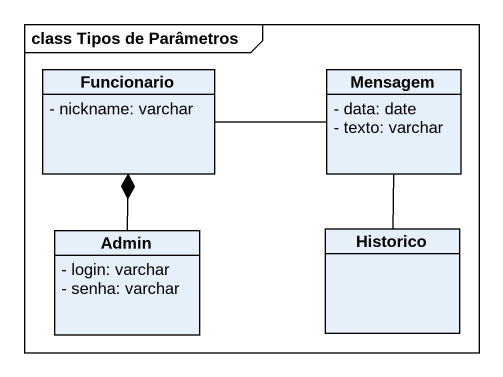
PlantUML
@startuml
mainframe class Tipos de Parâmetros
hide circle
hide empty members
skinparam classAttributeIconSize 0
class Funcionario {
  - nickname: varchar
}
class Mensagem {
  - data: date
  - texto: varchar
}
class Admin {
  - login: varchar
  - senha: varchar
}
class Historico
Funcionario -right- Mensagem
Mensagem -- Historico
Admin -up-* Funcionario
@enduml
